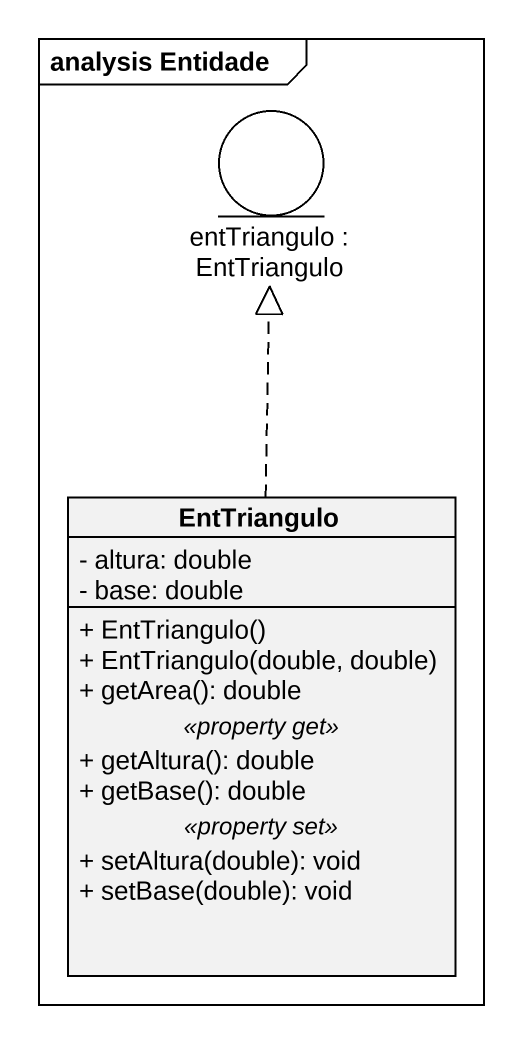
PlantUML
@startuml
mainframe analysis Entidade
allowmixing
hide circle
hide empty members
skinparam classAttributeIconSize 0
entity "entTriangulo : EntTriangulo" as entTriangulo
class EntTriangulo {
  - altura: double
  - base: double
  --
  + EntTriangulo()
  + EntTriangulo(double, double)
  + getArea(): double
  .. <<property get>> ..
  + getAltura(): double
  + getBase(): double
  .. <<property set>> ..
  + setAltura(double): void
  + setBase(double): void
}
EntTriangulo .up.|> entTriangulo
@enduml
